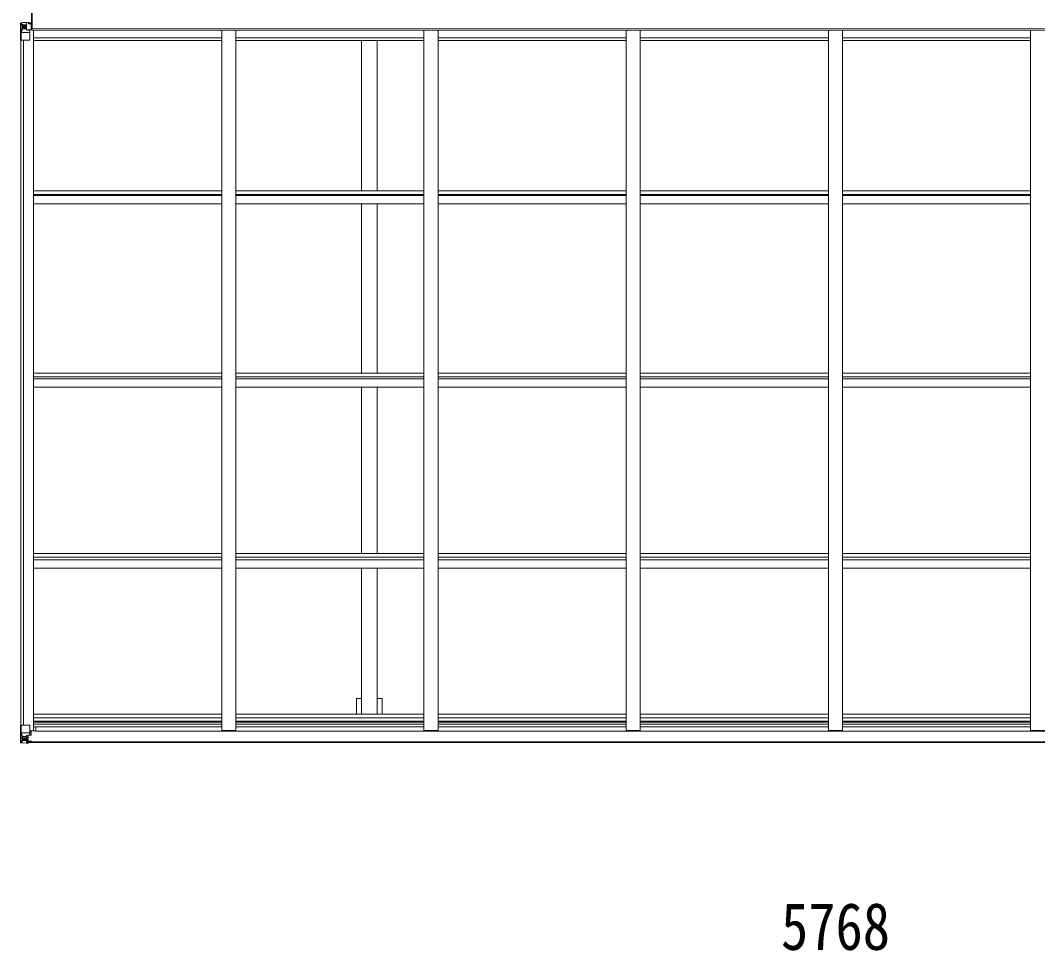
# Model space of a CAD drawing. Units: millimetres at full size; details may follow other scales. Extents: x -9783 to 33754, y -10064 to 6752.
# Drawn here: x 793 to 4395, y 195 to 3488 of the extents above; entities that cross this region are included whole.
import ezdxf
from ezdxf.enums import TextEntityAlignment as Align

# ---------------------------------------------------------------- set-up
doc = ezdxf.new("R2010")
doc.units = ezdxf.units.MM
doc.header["$LTSCALE"] = 35
for name, color, linetype, lineweight in [('0-1_本体', 4, 'Continuous', 9), ('0-2_部品', 7, 'Continuous', 9), ('0-7_合掌部品', 3, 'Continuous', 9), ('0-A_寸法', 6, 'Continuous', 9)]:
    doc.layers.add(name, color=color, linetype=linetype, lineweight=lineweight)
doc.styles.add('ＭＳ ゴシック', font='')
doc.styles.get('ＭＳ ゴシック').set_extended_font_data('MS Gothic')

msp = doc.modelspace()

# ---------------------------------------------------------------- linework, layer by layer
at = {"layer": '0-1_本体'}
for p, q in [((821.48, 3479.77), (831.98, 3479.77)), ((6523.48, 3459.71), (834.48, 3459.99)), ((830.94, 3454.32), (834.48, 3454.32)), ((834.48, 3456.67), (834.48, 3453.02)), ((6523.48, 3453.02), (834.48, 3453.02)), ((839.98, 3453.02), (839.98, 973.79)), ((839.98, 3426.21), (1505.98, 3426.21)), ((1505.98, 3453.02), (1505.98, 974.21)), ((1555.98, 3453.02), (1555.98, 974.21)), ((1555.98, 3426.21), (2221.98, 3426.21)), ((2221.98, 3453.02), (2221.98, 974.21)), ((2271.98, 3453.02), (2271.98, 974.21)), ((2271.98, 3426.21), (2937.98, 3426.21)), ((2937.98, 3453.02), (2937.98, 974.21)), ((2987.98, 3453.02), (2987.98, 974.21)), ((2987.98, 3426.21), (3653.98, 3426.21)), ((3653.98, 3453.02), (3653.98, 974.21)), ((3703.98, 3453.02), (3703.98, 974.21)), ((3703.98, 3426.21), (4369.98, 3426.21)), ((4369.98, 3453.02), (4369.98, 974.21)), ((794.98, 3417.97), (794.98, 992.87)), ((803.98, 3417.97), (803.98, 992.87)), ((804.68, 3417.97), (804.68, 992.87)), ((839.98, 3417.1), (1505.98, 3417.1)), ((1555.98, 3417.1), (2221.98, 3417.1)), ((2001.48, 3417.1), (2001.48, 2885.28)), ((2056.48, 3417.1), (2056.48, 2885.28)), ((2271.98, 3417.1), (2937.98, 3417.1)), ((2987.98, 3417.1), (3653.98, 3417.1)), ((3703.98, 3417.1), (4369.98, 3417.1)), ((840.01, 2885.28), (1505.98, 2885.28)), ((1555.98, 2885.28), (2221.98, 2885.28)), ((2271.98, 2885.28), (2937.98, 2885.28)), ((2987.98, 2885.28), (3653.98, 2885.28)), ((3703.98, 2885.28), (4369.98, 2885.28)), ((839.98, 2872.26), (1505.98, 2872.26)), ((839.98, 2868.38), (1505.98, 2868.38)), ((1555.98, 2872.26), (2221.98, 2872.26)), ((1555.98, 2868.38), (2221.98, 2868.38)), ((2271.98, 2872.26), (2937.98, 2872.26)), ((2271.98, 2868.38), (2937.98, 2868.38)), ((2987.98, 2872.26), (3653.98, 2872.26)), ((2987.98, 2868.38), (3653.98, 2868.38)), ((3703.98, 2872.26), (4369.98, 2872.26)), ((3703.98, 2868.38), (4369.98, 2868.38)), ((839.98, 2838.58), (1505.98, 2838.58)), ((1555.98, 2838.58), (2221.98, 2838.58)), ((2001.48, 2838.58), (2001.48, 2239.29)), ((2056.48, 2838.58), (2056.48, 2239.29)), ((2271.98, 2838.58), (2937.98, 2838.58)), ((2987.98, 2838.58), (3653.98, 2838.58)), ((3703.98, 2838.58), (4369.98, 2838.58)), ((839.98, 2239.29), (1505.98, 2239.29)), ((1555.98, 2239.29), (2221.98, 2239.29)), ((2271.98, 2239.29), (2937.98, 2239.29)), ((2987.98, 2239.29), (3653.98, 2239.29)), ((3703.98, 2239.29), (4369.98, 2239.29)), ((839.98, 2226.33), (1505.98, 2226.33)), ((839.98, 2219.19), (1505.98, 2219.19)), ((1555.98, 2226.33), (2221.98, 2226.33)), ((1555.98, 2219.19), (2221.98, 2219.19)), ((2271.98, 2226.33), (2937.98, 2226.33)), ((2271.98, 2219.19), (2937.98, 2219.19)), ((2987.98, 2226.33), (3653.98, 2226.33)), ((2987.98, 2219.19), (3653.98, 2219.19)), ((3703.98, 2226.33), (4369.98, 2226.33)), ((3703.98, 2219.19), (4369.98, 2219.19)), ((839.98, 2189.75), (1505.98, 2189.75)), ((1555.98, 2189.75), (2221.98, 2189.75)), ((2001.48, 2189.75), (2001.48, 1601.25)), ((2056.48, 2189.75), (2056.48, 1601.25)), ((2271.98, 2189.75), (2937.98, 2189.75)), ((2987.98, 2189.75), (3653.98, 2189.75)), ((3703.98, 2189.75), (4369.98, 2189.75)), ((839.98, 1601.25), (1505.98, 1601.25)), ((839.98, 1588.41), (1505.98, 1588.41)), ((1555.98, 1601.25), (2221.98, 1601.25)), ((1555.98, 1588.41), (2221.98, 1588.41)), ((2271.98, 1601.25), (2937.98, 1601.25)), ((2271.98, 1588.41), (2937.98, 1588.41)), ((2987.98, 1601.25), (3653.98, 1601.25)), ((2987.98, 1588.41), (3653.98, 1588.41)), ((3703.98, 1601.25), (4369.98, 1601.25)), ((3703.98, 1588.41), (4369.98, 1588.41)), ((839.98, 1578.26), (1505.98, 1578.26)), ((839.98, 1549.29), (1505.98, 1549.29)), ((1555.98, 1578.26), (2221.98, 1578.26)), ((1555.98, 1549.29), (2221.98, 1549.29)), ((2001.48, 1549.29), (2001.48, 1031.83)), ((2056.48, 1549.29), (2056.48, 1031.83)), ((2271.98, 1578.26), (2937.98, 1578.26)), ((2271.98, 1549.29), (2937.98, 1549.29)), ((2987.98, 1578.26), (3653.98, 1578.26)), ((2987.98, 1549.29), (3653.98, 1549.29)), ((3703.98, 1578.26), (4369.98, 1578.26)), ((3703.98, 1549.29), (4369.98, 1549.29)), ((2074.18, 1088.11), (2056.48, 1088.11)), ((2074.18, 1088.11), (2074.18, 1031.83)), ((839.98, 1031.83), (1505.98, 1031.83)), ((839.98, 1019.01), (1505.98, 1019.01)), ((1555.98, 1031.83), (2221.98, 1031.83)), ((1555.98, 1019.01), (2221.98, 1019.01)), ((2271.98, 1031.83), (2937.98, 1031.83)), ((2271.98, 1019.01), (2937.98, 1019.01)), ((2987.98, 1031.83), (3653.98, 1031.83)), ((2987.98, 1019.01), (3653.98, 1019.01)), ((3703.98, 1031.83), (4369.98, 1031.83)), ((3703.98, 1019.01), (4369.98, 1019.01)), ((826.98, 973.79), (839.98, 973.79)), ((839.98, 1007.66), (1505.98, 1007.66)), ((839.98, 1003.88), (1505.98, 1003.88)), ((839.98, 996.81), (1505.98, 996.81)), ((839.98, 987.44), (1505.98, 987.44)), ((847.48, 987.44), (847.48, 972.37)), ((1505.98, 974.21), (1555.98, 974.21)), ((1555.98, 1007.66), (2221.98, 1007.66)), ((1555.98, 1003.88), (2221.98, 1003.88)), ((1555.98, 996.81), (2221.98, 996.81)), ((1555.98, 987.44), (2221.98, 987.44)), ((2221.98, 974.21), (2271.98, 974.21)), ((2271.98, 1007.66), (2937.98, 1007.66)), ((2271.98, 1003.88), (2937.98, 1003.88)), ((2271.98, 996.81), (2937.98, 996.81)), ((2271.98, 987.44), (2937.98, 987.44)), ((2937.98, 974.21), (2987.98, 974.21)), ((2987.98, 1007.66), (3653.98, 1007.66)), ((2987.98, 1003.88), (3653.98, 1003.88)), ((2987.98, 996.81), (3653.98, 996.81)), ((2987.98, 987.44), (3653.98, 987.44)), ((3653.98, 974.21), (3703.98, 974.21)), ((3703.98, 1007.66), (4369.98, 1007.66)), ((3703.98, 1003.88), (4369.98, 1003.88)), ((3703.98, 996.81), (4369.98, 996.81)), ((3703.98, 987.44), (4369.98, 987.44)), ((4369.98, 974.21), (4419.98, 974.21)), ((847.48, 972.37), (6510.48, 972.37)), ((816.48, 934.17), (6541.48, 934.17)), ((816.48, 932.1), (6541.48, 932.1))]:
    msp.add_line(p, q, dxfattribs=at)
msp.add_lwpolyline([(2001.48, 1088.11), (1983.78, 1088.11), (1983.78, 1031.83)], dxfattribs=at)
at = {"layer": '0-2_部品'}
for p, q in [((795.83, 992.87), (825.98, 992.87)), ((795.83, 992.87), (795.83, 932.29)), ((826.98, 991.87), (826.98, 958.77)), ((847.48, 973.6), (826.98, 973.6)), ((831.48, 973.6), (831.48, 958)), ((796.37, 965.99), (802.98, 966.2)), ((796.37, 965.99), (800.51, 953.9)), ((802.98, 952.67), (800.65, 952.64)), ((800.65, 952.64), (800.65, 939.17)), ((800.65, 939.17), (802.98, 939.11)), ((802.98, 966.2), (826.98, 966.2)), ((802.98, 952.67), (814.98, 952.67)), ((802.98, 952.67), (802.98, 952.67)), ((802.98, 939.11), (814.98, 939.11)), ((808.46, 946.31), (808.46, 947.27)), ((813.98, 939.11), (814.98, 939.11)), ((814.98, 955.97), (814.98, 929.87)), ((816.48, 952.67), (814.98, 952.67)), ((816.48, 939.11), (814.98, 939.11)), ((826.16, 958.51), (815.81, 956.86)), ((815.81, 956.23), (826.16, 957.88)), ((815.81, 956.86), (815.81, 956.23)), ((820.48, 949.07), (816.48, 949.07)), ((820.48, 940.87), (816.48, 940.87)), ((816.59, 937.24), (820.48, 937.24)), ((816.98, 937.03), (816.98, 936.87)), ((816.98, 936.87), (816.98, 936.87)), ((826.98, 936.78), (816.98, 936.87)), ((816.98, 934.91), (816.98, 936.87)), ((820.48, 956.97), (820.48, 937)), ((826.16, 957.88), (826.16, 958.51)), ((826.43, 957.96), (830.48, 957.99)), ((831.48, 969.87), (826.98, 969.87)), ((826.98, 936.78), (826.98, 935.17)), ((830.48, 959.73), (831.48, 959.72)), ((831.48, 958), (830.48, 957.99)), ((832.98, 936.85), (832.98, 936.74)), ((832.98, 935.17), (832.98, 936.74)), ((792.98, 932.16), (792.98, 932.2)), ((793.92, 931.2), (793.92, 931.17)), ((793.92, 931.16), (793.92, 931.16)), ((802.89, 930.77), (794.97, 931.25)), ((795.83, 932.22), (795.83, 932.29)), ((799.8, 935.66), (797.06, 931.99)), ((814.98, 929.99), (802.98, 930.77)), ((816.48, 935.58), (814.98, 935.58)), ((814.98, 930.76), (821.48, 930.36)), ((821.48, 929.47), (814.98, 929.87)), ((816.98, 935.94), (816.48, 935.94)), ((821.48, 931.28), (816.48, 931.37)), ((824.98, 934.94), (816.98, 934.94)), ((824.98, 934.91), (816.98, 934.91)), ((821.48, 931.28), (821.48, 932.1)), ((821.48, 930.87), (821.48, 931.28)), ((821.48, 930.87), (821.48, 930.36)), ((821.48, 930.36), (821.48, 929.47)), ((826.48, 931.67), (826.48, 932.1)), ((826.78, 931.67), (826.48, 931.67)), ((826.78, 931.67), (828.47, 932.1)), ((826.98, 935.17), (831.98, 935.17)), ((831.98, 934.16), (831.98, 935.17)), ((831.98, 935.17), (832.98, 935.17)), ((832.98, 935.17), (832.98, 934.16))]:
    msp.add_line(p, q, dxfattribs=at)
for points in [[(792.98, 932.2), (792.98, 992.87), (795.83, 992.87)], [(806.54, 945.35), (805.58, 945.35), (805.58, 944.39), (806.54, 944.39)], [(808.46, 947.27), (807.5, 947.27), (807.5, 946.31)], [(807.5, 943.43), (807.5, 942.47), (808.46, 942.47), (808.46, 943.43)], [(809.42, 944.39), (810.38, 944.39), (810.38, 945.35), (809.42, 945.35)], [(821.48, 930.87), (816.48, 930.87), (816.48, 956.33)], [(831.98, 936.9), (816.98, 937.03), (816.98, 937.03)], [(830.48, 957.99), (830.48, 959.73), (826.98, 959.75)], [(826.98, 936.78), (826.98, 936.79), (832.98, 936.74)], [(793.92, 931.16), (802.98, 930.6), (814.98, 929.87)], [(816.98, 935.94), (824.98, 935.94), (824.98, 934.16)]]:
    msp.add_lwpolyline(points, dxfattribs=at)
msp.add_circle((807.98, 944.87), 5.3, dxfattribs=at)
for centre, radius, start, end in [((825.98, 991.87), 1, 0, 90), ((806.54, 946.31), 0.96, 270, 0), ((806.54, 943.43), 0.96, 0, 90), ((809.42, 946.31), 0.96, 180, 270), ((809.42, 943.43), 0.96, 90, 180), ((815.92, 955.93), 0.937, 96.73234, 177.67791), ((815.92, 955.3), 0.937, 96.73234, 177.67791), ((816.98, 937.37), 0.5, 179.95536, 269.47105), ((817, 937.54), 0.513, 178.95293, 268.11972), ((826.05, 959.44), 0.937, 276.73234, 357.67791), ((826.05, 958.81), 0.937, 276.73234, 357.67791), ((832.12, 929.21), 7.69, 83.56574, 91.03001), ((793.98, 932.2), 0.999, 180.04917, 266.5576), ((793.98, 932.16), 0.999, 180.04917, 266.5576), ((793.98, 932.16), 1, 179.99921, 266.49983), ((795.14, 918.55), 12.7, 84.89689, 90.75534), ((797.11, 932.16), 1.28, 177.54105, 228.82169), ((816.98, 934.44), 0.5, 89.99891, 179.99891), ((816.98, 934.41), 0.5, 90.00309, 180.00198)]:
    msp.add_arc(centre, radius, start, end, dxfattribs=at)
for centre, major_axis, ratio, start_param, end_param in [((797.09, 963.64), (0.85, -2.32), 0.403757, 3.0087805, 3.9744392), ((797.78, 939.25), (0.03, -5), 0.573921, 0.7672717, 1.551125), ((799.25, 952.62), (0, -3), 0.468246, 1.5772882, 2.0127935), ((721.23, 939.11), (81.75, 0), 0.061163, 6.2824128, 6.2831853), ((795.92, 931.08), (2, -0.12), 0.060933, 2.0712557, 3.1453404), ((994.92, 918.85), (201, -12.36), 0.060933, 3.1453404, 3.145839), ((796.11, 934.18), (-0.02, -3), 0.466854, 0.125683, 0.7596956)]:
    msp.add_ellipse(centre, major_axis=major_axis, ratio=ratio, start_param=start_param, end_param=end_param, dxfattribs=at)
at = {"layer": '0-7_合掌部品'}
for p, q in [((792.98, 3478.68), (792.98, 3417.97)), ((793.92, 3479.64), (793.92, 3479.68)), ((802.89, 3480.06), (794.97, 3479.59)), ((795.83, 3478.62), (795.83, 3478.55)), ((795.83, 3417.97), (795.83, 3478.55)), ((799.8, 3475.18), (797.06, 3478.85)), ((800.65, 3471.67), (802.98, 3471.73)), ((800.65, 3458.2), (800.65, 3471.67)), ((802.98, 3458.17), (800.65, 3458.2)), ((814.98, 3480.85), (802.98, 3480.07)), ((802.98, 3471.73), (814.98, 3471.73)), ((802.98, 3458.17), (802.98, 3458.17)), ((814.98, 3458.17), (802.98, 3458.17)), ((807.5, 3464.53), (807.5, 3463.57)), ((814.98, 3454.18), (814.98, 3480.97)), ((821.48, 3481.37), (821.48, 3475.42)), ((830.48, 3475.99), (821.48, 3476.05)), ((831.48, 3455.12), (831.48, 3475.28)), ((796.37, 3444.85), (800.51, 3456.94)), ((796.37, 3444.85), (802.98, 3444.64)), ((802.98, 3444.64), (826.98, 3444.64)), ((814.98, 3454.18), (821.48, 3454.18)), ((815.81, 3453.98), (815.81, 3454.18)), ((826.16, 3452.32), (815.81, 3453.98)), ((818.51, 3454.18), (826.16, 3452.96)), ((821.48, 3454.18), (830.48, 3454.21)), ((826.16, 3452.96), (826.16, 3452.32)), ((826.98, 3418.97), (826.98, 3452.07)), ((792.98, 3417.97), (825.98, 3417.97))]:
    msp.add_line(p, q, dxfattribs=at)
msp.add_lwpolyline([(833.48, 3456.65), (833.48, 3519.65), (831.98, 3519.65), (831.98, 3456.65)], close=True, dxfattribs=at)
for points in [[(833.48, 3456.65), (834.48, 3456.65), (834.48, 3519.65), (833.48, 3519.65)], [(793.92, 3479.68), (802.98, 3480.23), (821.48, 3481.37)], [(806.54, 3466.45), (805.58, 3466.45), (805.58, 3465.49), (806.54, 3465.49)], [(808.46, 3467.41), (808.46, 3468.37), (807.5, 3468.37), (807.5, 3467.41)], [(807.5, 3463.57), (808.46, 3463.57), (808.46, 3464.53)], [(809.42, 3465.49), (810.38, 3465.49), (810.38, 3466.45), (809.42, 3466.45)], [(831.48, 3475.28), (831.47, 3475.39), (821.48, 3475.42)]]:
    msp.add_lwpolyline(points, dxfattribs=at)
msp.add_circle((807.98, 3465.97), 5.3, dxfattribs=at)
for centre, radius, start, end in [((793.98, 3478.68), 0.999, 93.4424, 179.95083), ((793.98, 3478.68), 1, 93.50017, 180.00079), ((793.98, 3478.64), 0.999, 93.4424, 179.95083), ((795.14, 3492.29), 12.7, 269.24466, 275.10311), ((797.11, 3478.68), 1.28, 131.17831, 182.45895), ((806.54, 3467.41), 0.96, 270, 0), ((806.54, 3464.53), 0.96, 0, 90), ((809.42, 3467.41), 0.96, 180, 270), ((809.42, 3464.53), 0.96, 90, 180), ((815.92, 3454.91), 0.937, 230.93398, 263.26766), ((826.05, 3452.03), 0.937, 2.32209, 83.26766), ((826.05, 3451.39), 0.937, 2.32209, 83.26766), ((825.98, 3418.97), 1, 270, 0)]:
    msp.add_arc(centre, radius, start, end, dxfattribs=at)
for centre, major_axis, ratio, start_param, end_param in [((994.92, 3491.99), (201, 12.36), 0.060933, 3.1373463, 3.1378449), ((795.92, 3479.76), (2, 0.12), 0.060933, 3.1378449, 4.2119296), ((796.11, 3476.66), (-0.02, 3), 0.466854, 5.5234897, 6.1575023), ((797.78, 3471.59), (0.03, 5), 0.573921, 4.7320603, 5.5159136), ((799.25, 3458.22), (0, 3), 0.468246, 4.2703918, 4.7058971), ((721.23, 3471.73), (81.75, 0), 0.061163, 0, 0.0007725), ((830.48, 3475.29), (1, -0.012), 0.707053, 0.1587743, 1.5795216), ((797.09, 3447.2), (0.85, 2.32), 0.403757, 2.3087461, 3.2744049), ((830.48, 3455.12), (1, 0.021), 0.906239, 4.6936843, 6.2644806)]:
    msp.add_ellipse(centre, major_axis=major_axis, ratio=ratio, start_param=start_param, end_param=end_param, dxfattribs=at)

# ---------------------------------------------------------------- texts
at = {"layer": '0-A_寸法', "color": 7, "style": 'ＭＳ ゴシック', "width": 0.85}
msp.add_text('5768', height=166.8, dxfattribs=at).set_placement((3486.48, 147.82), align=Align.BOTTOM_LEFT)

doc.saveas('drawing.dxf')
